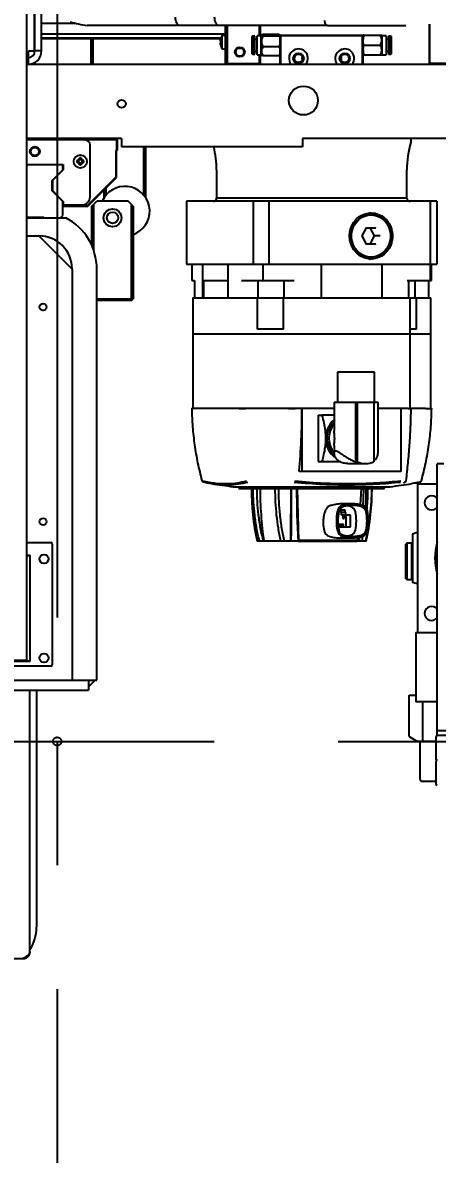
# Model space of a CAD drawing. Header units: inches. Extents: x -347369 to -260369, y 119522 to 149869.
# Drawn here: x -282351 to -282100, y 138750 to 139435 of the extents above; entities that cross this region are included whole.
import ezdxf

# ---------------------------------------------------------------- set-up
doc = ezdxf.new("R2010")
doc.units = ezdxf.units.IN
doc.header["$LTSCALE"] = 300
doc.linetypes.add('CENTRO', pattern=[2, 1.25, -0.25, 0.25, -0.25])
for name, color, linetype in [('ASSI', 254, 'CENTRO'), ('MACCHINA', 40, 'Continuous'), ('QUOTE', 7, 'Continuous')]:
    doc.layers.add(name, color=color, linetype=linetype)
doc.styles.get("Standard").update_dxf_attribs({"font": 'romans.shx'})
doc.dimstyles.new('sc1a100_pollici', dxfattribs={"dimscale": 100, "dimtxt": 3, "dimasz": 3, "dimexe": 0, "dimexo": 0, "dimgap": 1, "dimtad": 1, "dimzin": 12, "dimdsep": 46, "dimtxsty": 'Standard', "dimblk": 'CLOSEDBLANK', "dimcen": 1, "dimclrd": 253, "dimclre": 253, "dimclrt": 2, "dimadec": 0, "dimazin": 3, "dimtfac": 1, "dimtmove": 0, "dimatfit": 1, "dimldrblk": 'CLOSEDBLANK', "dimfxl": 1, "dimtolj": 1, "dimtzin": 0, "dimarcsym": 0})

# ---------------------------------------------------------------- blocks, each defined once
blk = doc.blocks.new('_ClosedBlank')
at = {"color": 0, "linetype": 'ByBlock', "lineweight": -2}
for p, q in [((-1, 0.1667), (0, 0)), ((-1, 0.1667), (-1, -0.1667)), ((0, 0), (-1, -0.1667))]:
    blk.add_line(p, q, dxfattribs=at)
blk = doc.blocks.new('*D10')
at = {"layer": 'Defpoints', "color": 0, "transparency": 16777216}
for p in [(-300380.17, 144199.66), (-282330.17, 140899.66), (-300380.17, 139125.63)]:
    blk.add_point(p, dxfattribs=at)
at = {"layer": 'QUOTE', "color": 253, "lineweight": -2, "transparency": 16777216}
for p, q in [((-300380.17, 139125.63), (-300380.17, 144199.66)), ((-282630.17, 144199.66), (-300080.17, 144199.66)), ((-282330.17, 140899.66), (-282330.17, 144199.66))]:
    blk.add_line(p, q, dxfattribs=at)
at = {"layer": 'QUOTE', "color": 253, "lineweight": -2, "transparency": 16777216, "xscale": 300, "yscale": 300, "zscale": 300, "rotation": 180}
blk.add_blockref('_ClosedBlank', (-300380.17, 144199.66), dxfattribs=at)
at = {"layer": 'QUOTE', "color": 253, "lineweight": -2, "transparency": 16777216, "xscale": 300, "yscale": 300, "zscale": 300}
blk.add_blockref('_ClosedBlank', (-282330.17, 144199.66), dxfattribs=at)
at = {"layer": 'QUOTE', "color": 2, "transparency": 16777216, "char_height": 300, "attachment_point": 5}
for s, insert in [('\\A1;18050', (-291355.17, 144449.66)), ('\\A1;[59\'-2 5/8"]', (-291355.17, 143871.08))]:
    blk.add_mtext(s, dxfattribs=dict(at, insert=insert))
blk = doc.blocks.new('A$C27be3406')
at = {"layer": 'ASSI'}
blk.add_line((0, 2250), (0, -3750), dxfattribs=at)
blk.add_circle((0, 0), 2.5, dxfattribs=at)
at = {"layer": 'MACCHINA'}
for p, q in [((-13.72, 418), (-13.72, 514)), ((-13.42, 418), (-13.42, 514)), ((-9.42, 418), (-9.42, 514)), ((-18.42, 48.5), (-18.42, 512.95)), ((-13.72, 434.86), (-13.42, 434.86)), ((-9.42, 434.86), (10.98, 434.86)), ((163.45, 433.4), (18.19, 433.4)), ((101.85, 410.37), (101.85, 433.4)), ((102.85, 433.4), (102.85, 410.37)), ((122.5, 427.25), (122.5, 433.4)), ((123, 427.25), (123, 433.4)), ((163.46, 433.4), (210.96, 433.4)), ((225, 434.26), (225, 410)), ((225.5, 410), (225.5, 434.31)), ((-13.72, 428.36), (-13.42, 428.36)), ((-13.72, 426), (-13.42, 426)), ((-13.72, 425.5), (-13.42, 425.5)), ((-9.42, 428.36), (101.85, 428.36)), ((-9.42, 426), (99.11, 426)), ((-9.42, 425.5), (98.93, 425.5)), ((20.5, 410), (20.5, 425.5)), ((21.5, 425.5), (21.5, 410)), ((101.85, 427.37), (99.85, 427.37)), ((99.85, 419.37), (99.85, 427.37)), ((118.3, 427), (118, 426.7)), ((118, 416.3), (118, 426.7)), ((119.5, 427), (118.3, 427)), ((118.3, 416), (118.3, 427)), ((119.5, 416), (119.5, 427)), ((121, 425.05), (119.5, 425.05)), ((123.5, 427.25), (121, 427.25)), ((121, 415.75), (121, 427.25)), ((123.67, 427.57), (123.5, 427.4)), ((123.5, 415.6), (123.5, 427.4)), ((134.41, 427.9), (124.53, 427.9)), ((134.41, 426.99), (124.53, 426.99)), ((135, 427.4), (134.9, 427.57)), ((135, 427.3), (135.2, 427.5)), ((135, 410), (135, 427.4)), ((135, 427.3), (185, 427.3)), ((135.2, 427.5), (135.2, 410)), ((135.2, 427.5), (184.8, 427.5)), ((184.8, 410), (184.8, 427.5)), ((184.8, 427.5), (185, 427.3)), ((185.06, 427.5), (185, 427.4)), ((185, 427.39), (185, 410)), ((185.59, 427.5), (195.47, 427.5)), ((196.5, 427.4), (196.4, 427.5)), ((196.5, 427.4), (196.5, 415.6)), ((199, 427.25), (196.5, 427.25)), ((199, 427.25), (199, 415.75)), ((200.5, 425.05), (199, 425.05)), ((201.7, 427), (200.5, 427)), ((200.5, 427), (200.5, 416)), ((202, 426.7), (201.7, 427)), ((201.7, 427), (201.7, 416)), ((202, 426.7), (202, 416.3)), ((-17.42, 410), (-17.42, 418)), ((-17.42, 418), (-13.72, 418)), ((-9.42, 418), (-13.42, 418)), ((98.68, 424.45), (98.71, 424.43)), ((98.68, 424.26), (98.93, 424.19)), ((98.68, 424.01), (98.94, 423.84)), ((98.68, 423.55), (98.92, 423.61)), ((98.68, 422.74), (98.8, 422.81)), ((98.68, 422.49), (98.72, 422.5)), ((98.68, 422.3), (98.76, 422.34)), ((99.85, 419.37), (101.85, 419.37)), ((109.52, 419.62), (111.49, 419.62)), ((134.41, 420.59), (124.53, 420.59)), ((185.59, 421.5), (195.47, 421.5)), ((118, 416.3), (118.3, 416)), ((118.3, 416), (119.5, 416)), ((119.5, 417.95), (121, 417.95)), ((121, 415.75), (123.5, 415.75)), ((122.5, 410), (122.5, 415.75)), ((123, 410), (123, 415.75)), ((123.5, 415.6), (123.67, 415.43)), ((134.41, 415.1), (124.53, 415.1)), ((134.9, 415.43), (135, 415.6)), ((185, 415.6), (185.06, 415.5)), ((195.47, 415.5), (185.59, 415.5)), ((196.4, 415.5), (196.5, 415.6)), ((196.5, 415.75), (199, 415.75)), ((199, 417.95), (200.5, 417.95)), ((200.5, 416), (201.7, 416)), ((201.7, 416), (202, 416.3)), ((-18.42, 410), (248.5, 410)), ((101.85, 410.37), (122.5, 410.37)), ((114, 410.37), (114, 410)), ((246.15, 410.37), (225.5, 410.37)), ((39, 365), (-18.42, 365)), ((-18.42, 364.5), (-3.71, 364.5)), ((16.92, 364.13), (-18.42, 364.13)), ((-3.5, 365), (-3.71, 364.5)), ((-3.71, 364.5), (-3.33, 364.13)), ((-3.5, 365), (-3, 364.5)), ((-3, 364.5), (-3.15, 364.13)), ((16, 364.5), (-3, 364.5)), ((-1, 364.5), (-1, 365)), ((16, 364.5), (16.5, 365)), ((16, 364.5), (16.15, 364.13)), ((16.33, 364.13), (16.71, 364.5)), ((16.5, 365), (16.71, 364.5)), ((16.71, 364.5), (35.29, 364.5)), ((35.5, 365), (35.29, 364.5)), ((35.29, 364.5), (36, 363.79)), ((35.5, 365), (36.5, 364)), ((36.5, 364), (36, 363.79)), ((36, 363.79), (36, 358.21)), ((36.5, 358), (36.5, 364)), ((39, 365), (39, 360)), ((248.5, 365), (148.5, 365)), ((148.5, 365), (148.5, 360)), ((214.25, 363.8), (214.25, 365)), ((19.92, 329.77), (19.92, 361.13)), ((36, 358.21), (35.5, 357.71)), ((35.5, 357.71), (35.5, 341.71)), ((36, 357.5), (35.5, 357.71)), ((36.5, 358), (36, 358.21)), ((36, 357.5), (36.5, 358)), ((36, 341.5), (36, 357.5)), ((148.5, 360), (39, 360)), ((52.5, 330.63), (52.5, 360)), ((53.5, 360), (53.5, 329.29)), ((13.42, 351.7), (11.88, 351.7)), ((13.42, 350.55), (11.88, 350.55)), ((13.42, 351.7), (12.65, 352.48)), ((13.42, 350.55), (12.65, 349.78)), ((12.97, 350.55), (12.97, 351.7)), ((13.42, 353.25), (13.42, 351.7)), ((14.57, 352.16), (13.42, 352.16)), ((13.42, 349), (13.42, 350.55)), ((14.57, 350.09), (13.42, 350.09)), ((14.57, 353.25), (14.57, 351.7)), ((14.57, 351.7), (15.35, 352.48)), ((16.12, 351.7), (14.57, 351.7)), ((14.57, 349), (14.57, 350.55)), ((14.57, 350.55), (15.35, 349.78)), ((16.12, 350.55), (14.57, 350.55)), ((15.03, 350.55), (15.03, 351.7)), ((-18.42, 349.2), (3.7, 349.2)), ((3.5, 349), (-18.42, 349)), ((-3, 339.64), (3.5, 346.14)), ((3.7, 346.06), (-2.8, 339.56)), ((3.5, 348.5), (3, 349)), ((3.5, 346.14), (3.5, 349)), ((3.7, 349.2), (3.7, 346.06)), ((96.5, 346), (96.5, 329.5)), ((211.5, 329.5), (211.5, 346)), ((-3, 333.36), (-3, 339.64)), ((-2.8, 339.56), (-2.8, 333.44)), ((35.5, 341.71), (18.29, 324.5)), ((18.5, 324), (36, 341.5)), ((36, 341.5), (35.5, 341.71)), ((3.5, 326.86), (-3, 333.36)), ((-2.8, 333.44), (3.7, 326.94)), ((28.5, 329.29), (28.5, 334)), ((29.5, 335), (29.5, 330.63)), ((96.5, 329), (211.5, 329)), ((3.5, 318.4), (3.5, 326.86)), ((18.29, 324.5), (3.5, 324.5)), ((3.5, 324), (18.5, 324)), ((3.7, 326.94), (3.7, 324.77)), ((3.7, 324.77), (14.92, 324.77)), ((18.5, 324), (18.29, 324.5)), ((21, 324), (24, 327)), ((21, 300.18), (21, 324)), ((22, 325), (22, 297.66)), ((43, 327), (24, 327)), ((46, 324), (43, 327)), ((45, 267), (45, 325)), ((46, 324), (46, 268)), ((78.32, 327), (78.32, 289)), ((229.68, 327), (78.32, 327)), ((118.82, 289), (118.82, 327)), ((128.07, 327), (128.07, 289)), ((225.85, 289), (225.85, 327)), ((229.68, 327), (229.68, 289)), ((-18.42, 317.4), (-8, 317.4)), ((-18.42, 317), (5.25, 317)), ((-8, 317.4), (-7.6, 317)), ((2.1, 317), (3.5, 318.4)), ((189.82, 319), (188.06, 319)), ((184.5, 306), (187.17, 311.01)), ((187.17, 311), (192.49, 311)), ((192, 306), (189.33, 311)), ((-18.42, 306), (-11, 306)), ((9, 286), (-11, 306)), ((184.35, 306), (184.5, 306)), ((187.17, 300.99), (184.5, 306)), ((189.33, 301), (192, 306)), ((195.44, 306), (192, 306)), ((192.49, 301), (187.17, 301)), ((78.32, 289), (229.68, 289)), ((81.46, 289), (81.46, 279)), ((88.14, 268.5), (88.14, 289)), ((103.47, 268.5), (103.47, 289)), ((124.37, 289), (124.37, 279)), ((159.66, 289), (159.66, 268.5)), ((188.06, 293), (189.82, 293)), ((196.61, 268.5), (196.61, 289)), ((225.61, 289), (225.61, 279)), ((226.54, 279), (226.54, 289)), ((9, 286), (9, 37)), ((24, 37), (24, 286)), ((81.46, 279), (83.12, 279)), ((83.05, 279), (83.05, 268.5)), ((88.14, 279), (103.47, 279)), ((88.61, 279), (88.61, 268.5)), ((111.5, 279), (143.29, 279)), ((121.58, 268.5), (121.58, 279)), ((137.24, 268.5), (137.24, 279)), ((211.72, 279), (226.54, 279)), ((212.74, 268.5), (212.74, 279)), ((216.68, 268.5), (216.68, 279)), ((224.95, 268.5), (224.95, 279)), ((24, 268), (46, 268)), ((45, 267), (46, 268)), ((82.02, 268.5), (82.02, 201.5)), ((82.02, 268.5), (225.98, 268.5)), ((121.27, 249.5), (121.27, 268.5)), ((136.98, 249.5), (136.98, 268.5)), ((213.55, 201.5), (213.55, 268.5)), ((217.37, 249.5), (217.37, 268.5)), ((225.98, 201.5), (225.98, 268.5)), ((45, 267), (24, 267)), ((136.98, 249.5), (121.27, 249.5)), ((217.37, 249.5), (213.55, 249.5)), ((225.98, 246.5), (82.02, 246.5)), ((169.69, 223.55), (169.69, 205.35)), ((192.09, 223.55), (169.69, 223.55)), ((192.09, 205.35), (192.09, 223.55)), ((167.64, 201.5), (81.63, 201.5)), ((148.11, 201.5), (148.11, 163.5)), ((167.64, 205.35), (167.64, 187.81)), ((167.64, 205.35), (194.14, 205.35)), ((180.43, 205.35), (180.43, 169.28)), ((181.52, 205.35), (181.52, 169.28)), ((191.68, 205.35), (191.68, 169.28)), ((194.14, 174.34), (194.14, 205.35)), ((210.46, 201.5), (194.14, 201.5)), ((208.15, 163.5), (208.15, 201.5)), ((212.31, 201.5), (210.48, 201.5)), ((222.9, 201.5), (214.38, 201.5)), ((222.91, 201.5), (224.75, 201.5)), ((157.81, 197.5), (157.81, 169.5)), ((157.81, 197.5), (160.19, 197.5)), ((167.64, 179.18), (167.64, 174.37)), ((157.81, 169.5), (160.19, 169.5)), ((175.82, 168.25), (186.6, 168.25)), ((180.43, 169.28), (181.52, 169.28)), ((234, 168), (230, 168)), ((230, 3.5), (230, 168)), ((208.15, 163.5), (146.41, 163.5)), ((88.44, 157.14), (88.69, 157.02)), ((91, 156.53), (91.77, 156.37)), ((106.5, 154.2), (201.5, 154.2)), ((110, 154.2), (110, 153.2)), ((110, 153.2), (198, 153.2)), ((145.3, 153.2), (146, 121.2)), ((183.99, 153.2), (183.25, 143.31)), ((198, 153.2), (198, 154.2)), ((209.51, 156.62), (210.09, 156.83)), ((219.31, 157.02), (214.67, 156.22)), ((216.23, 156.37), (217, 156.53)), ((218, 156), (218, 66)), ((218, 156), (230, 156)), ((174.28, 140), (170.69, 140)), ((171.59, 138.5), (171.59, 140)), ((174.7, 138.5), (171.59, 138.5)), ((172.01, 137), (172.01, 138.5)), ((178.62, 143.85), (172.26, 143.85)), ((174.28, 138.5), (174.28, 140)), ((174.7, 137), (174.7, 138.5)), ((169.85, 131.5), (173.18, 131.5)), ((170.23, 131.5), (170.23, 130)), ((170.65, 130), (170.65, 131.5)), ((171.08, 131.5), (171.08, 130)), ((171.5, 130), (171.5, 131.5)), ((171.92, 131.5), (171.92, 130)), ((177.44, 137), (172.01, 137)), ((172.34, 130), (172.34, 131.5)), ((172.76, 131.5), (172.76, 130)), ((172.86, 137), (172.86, 135)), ((172.86, 135), (173.65, 135)), ((173.18, 130), (173.18, 131.5)), ((173.39, 137), (173.39, 135)), ((173.65, 135), (173.65, 137)), ((174.75, 130), (174.75, 137)), ((177.44, 130), (177.44, 137)), ((170.01, 130), (177.44, 130)), ((181.74, 123.4), (181.58, 121.2)), ((182.88, 123.61), (182.44, 121.2)), ((184.47, 121.2), (184.9, 124.22)), ((215, 125.7), (215, 96.3)), ((-18.42, 120.5), (-3.92, 120.5)), ((-2.92, 119.5), (-2.92, 46.5)), ((124.97, 121.2), (121, 121.2)), ((145.75, 121.2), (125.03, 121.2)), ((145.75, 121.2), (146, 121.2)), ((146.02, 121.7), (146, 121.2)), ((146, 121.2), (181.58, 121.2)), ((181.6, 121.7), (146.02, 121.7)), ((171.29, 123.15), (178.62, 123.15)), ((181.58, 121.2), (181.6, 121.7)), ((181.58, 121.2), (181.58, 121.7)), ((182.44, 121.2), (181.58, 121.2)), ((187, 121.2), (182.44, 121.2)), ((211.5, 120), (211, 119.5)), ((211, 98.5), (211, 119.5)), ((214.5, 120), (211.5, 120)), ((211.5, 120), (211.5, 98)), ((215, 119.5), (214.5, 120)), ((214.5, 98), (214.5, 120)), ((-16.42, 112.5), (-18.42, 112.5)), ((-16.42, 48.5), (-16.42, 112.5)), ((211, 98.5), (211.5, 98)), ((211.5, 98), (214.5, 98)), ((214.5, 98), (215, 98.5)), ((217, 66), (217, 24)), ((217, 66), (230, 66)), ((-18.42, 48.95), (-147.42, 48.95)), ((-29.42, 48.5), (-16.42, 48.5)), ((-3.92, 45.5), (-161.92, 45.5)), ((-366, 37), (24, 37)), ((19, 37), (19, 31)), ((19, 33), (23, 37)), ((-361, 31), (19, 31)), ((-16.5, -127.5), (-16.5, 31)), ((-12.5, 31), (-12.5, -112.5)), ((213, 28), (217, 28)), ((213, 2.89), (213, 28)), ((230, 24), (217, 24)), ((221, 24), (221, 0)), ((213, 2.89), (218, 0)), ((229, 0), (218, 0)), ((219.5, 0), (219.5, -22.9)), ((229, 2.5), (229, -10.5)), ((230, 6.5), (290, 6.5)), ((290, 3.5), (230, 3.5)), ((229, -12.5), (229, -25.5)), ((-37, -131.5), (-20.5, -131.5))]:
    blk.add_line(p, q, dxfattribs=at)
at = {"layer": 'MACCHINA', "flags": 128}
for points in [[(74.14, 433.4), (73.65, 433.5), (73.18, 433.78), (72.75, 434.24), (72.37, 434.86), (72.06, 435.62), (71.83, 436.49), (71.68, 437.42), (71.64, 438.4)], [(97.78, 433.4), (97.29, 433.5), (96.82, 433.78), (96.39, 434.24), (96.01, 434.86), (95.7, 435.62), (95.47, 436.49), (95.33, 437.42), (95.28, 438.4)], [(98.72, 424.25), (98.71, 424.15), (98.68, 424.01)], [(98.71, 422.32), (98.7, 422.38), (98.68, 422.49)], [(176.96, 306), (177.13, 308.25), (177.63, 310.43), (178.44, 312.51), (179.56, 314.41), (180.94, 316.1), (182.55, 317.52), (184.35, 318.65), (186.3, 319.45), (188.34, 319.9), (190.42, 319.99), (192.48, 319.72), (194.48, 319.09), (196.36, 318.12), (198.08, 316.84), (199.58, 315.28), (200.83, 313.48), (201.79, 311.49), (202.45, 309.35), (202.79, 307.13), (202.79, 304.87), (202.45, 302.65), (201.79, 300.51), (200.83, 298.52), (199.58, 296.72), (198.08, 295.16), (196.36, 293.88), (194.48, 292.91), (192.48, 292.28), (190.42, 292.01), (188.34, 292.1), (186.3, 292.55), (184.35, 293.35), (182.55, 294.48), (180.94, 295.9), (179.56, 297.59), (178.44, 299.49), (177.63, 301.57), (177.13, 303.75), (176.96, 306)], [(189.82, 319), (187.84, 318.82), (185.92, 318.3), (184.1, 317.43), (182.44, 316.26), (180.98, 314.8), (179.76, 313.11), (178.82, 311.22), (178.18, 309.19), (177.85, 307.07), (177.85, 304.93), (178.18, 302.81), (178.82, 300.78), (179.76, 298.89), (180.98, 297.2), (182.44, 295.74), (184.1, 294.57), (185.92, 293.7), (187.84, 293.18), (189.82, 293), (191.8, 293.18), (193.72, 293.7), (195.54, 294.57), (197.2, 295.74), (198.66, 297.2), (199.87, 298.89), (200.82, 300.78), (201.46, 302.81), (201.79, 304.93), (201.79, 307.07), (201.46, 309.19), (200.82, 311.22), (199.87, 313.11), (198.66, 314.8), (197.2, 316.26), (195.54, 317.43), (193.72, 318.3), (191.8, 318.82), (189.82, 319)], [(189.9, 318.8), (191.89, 318.62), (193.83, 318.07), (195.66, 317.17), (197.32, 315.96), (198.77, 314.46), (199.97, 312.71), (200.87, 310.77), (201.46, 308.7), (201.71, 306.54), (201.63, 304.37), (201.2, 302.25), (200.45, 300.24), (199.4, 298.39), (198.08, 296.76), (196.52, 295.4), (194.77, 294.34), (192.88, 293.61), (190.9, 293.25), (188.89, 293.25), (186.92, 293.61), (185.02, 294.34), (183.27, 295.4), (181.71, 296.76), (180.39, 298.39), (179.34, 300.24), (178.59, 302.25), (178.17, 304.37), (178.08, 306.54), (178.34, 308.7), (178.92, 310.77), (179.83, 312.71), (181.02, 314.46), (182.47, 315.96), (184.13, 317.17), (185.96, 318.07), (187.9, 318.62), (189.9, 318.8)], [(46, 306.86), (46.21, 306.93), (48.29, 307.89)], [(144.88, 153.2), (144.89, 149.17), (144.93, 145.14), (145, 141.12), (145.09, 137.1), (145.22, 133.1), (145.37, 129.12), (145.55, 125.15), (145.75, 121.2)], [(178.02, 141.94), (176.58, 142.34), (175.4, 142.58)], [(175.4, 124.42), (176.58, 124.66), (178.02, 125.06)], [(215, 125.7), (217.23, 126.43), (218, 126.72)], [(218, 95.28), (217.23, 95.57), (215, 96.3)]]:
    blk.add_lwpolyline(points, dxfattribs=at)
at = {"layer": 'MACCHINA'}
for centre, radius in [((110.5, 417.37), 2.96), ((110.5, 417.37), 2.46), ((146, 413.5), 3.15), ((146, 413.5), 3), ((146, 413.5), 2.5), ((174, 413.5), 3.15), ((174, 413.5), 3), ((174, 413.5), 2.5), ((149, 388), 8.75), ((39, 386), 2.5), ((-13.5, 357.13), 2.96), ((-13.5, 357.13), 2.46), ((14, 351.13), 4), ((33.5, 317), 5.4), ((33.5, 317), 3.4), ((-8.5, 263), 2.1), ((-8.5, 133), 2.1), ((-7.92, 110.5), 2.75), ((-7.92, 50.5), 2.75)]:
    blk.add_circle(centre, radius, dxfattribs=at)
for centre, radius, start, end in [((32.87, 524.58), 92.35, 254.2364, 260.85748), ((105.95, 423.23), 7.34, 164.95267, 171.96082), ((102.86, 423.73), 4.23, 160.58368, 170.24182), ((104.64, 423.59), 6.02, 167.66043, 171.78959), ((105.62, 423.37), 7.03, 145.29195, 167.66181), ((-17.42, 418), 8, 270, 0), ((-17.42, 418), 4, 270, 0), ((100.09, 423.75), 1.49, 139.41624, 159.95568), ((102.08, 422.74), 3.49, 160.13648, 166.68392), ((100.09, 422.68), 1.49, 139.41624, 159.95568), ((99.91, 423.98), 1.29, 199.33387, 207.89208), ((102.26, 424.05), 3.68, 193.44538, 202.51666), ((104.67, 423.6), 6.05, 188.22386, 199.03336), ((98.95, 423.01), 0.378, 226.26726, 257.48177), ((104.67, 423.16), 6.05, 188.22386, 199.03336), ((105.62, 423.37), 7.03, 192.33819, 214.70805), ((105.55, 424.19), 6.62, 175.39648, 184.60352), ((100.08, 421.41), 1.15, 168.92374, 191.07626), ((146, 413.5), 5.75, 322.50475, 217.54146), ((174, 413.5), 5.75, 322.50475, 217.54146), ((16.92, 361.13), 3, 0, 90), ((210.25, 363.8), 4, 342.43778, 0), ((41.5, 346), 55, 0, 14.74665), ((266.5, 346), 55, 162.43778, 180), ((27.4, 351.13), 15.53, 177.87859, 182.12141), ((23.24, 357.78), 11.85, 206.61519, 210.89078), ((7.34, 341.89), 11.85, 59.10922, 63.38481), ((23.24, 344.47), 11.85, 149.10922, 153.38481), ((7.34, 360.37), 11.85, 296.61519, 300.89078), ((14, 337.73), 15.53, 87.87859, 92.12141), ((20.66, 341.89), 11.85, 116.61519, 120.89078), ((20.66, 360.37), 11.85, 239.10922, 243.38481), ((4.76, 357.78), 11.85, 329.10922, 333.38481), ((4.76, 344.47), 11.85, 26.61519, 30.89078), ((0.6, 351.13), 15.53, 357.87859, 2.12141), ((14, 364.53), 15.53, 267.87859, 272.12141), ((41, 321), 15, 299.09442, 156.42182), ((14.92, 329.77), 5, 270, 0), ((94.5, 329), 2, 270, 0), ((97, 329.5), 0.5, 180, 270), ((211, 329.5), 0.5, 270, 0), ((213.5, 329), 2, 180, 270), ((-11, 286), 35, 0, 62.33955), ((188.08, 307.72), 11.28, 90.10672, 118.46547), ((187.9, 307.67), 12.34, 53.90463, 85.19148), ((-11, 286), 20, 0, 90), ((188.08, 304.28), 11.28, 241.53453, 269.89328), ((187.92, 304.3), 12.3, 274.75796, 306.14593), ((-273.83, 201.33), 421.94, 354.85654, 0.02353), ((176.75, 183.67), 14.34, 129.40792, 180.67694), ((177.84, 183.5), 14.69, 133.93134, 227.6402), ((178.19, 183.5), 13.73, 140.18234, 219.81766), ((176.67, 183.31), 14.27, 179.24121, 234.89368), ((186.6, 181.35), 13.1, 247.17964, 292.82036), ((154, 531.22), 380, 260.80889, 262.81924), ((265.54, 153.2), 148.04, 180, 192.48383), ((13.8, 153.2), 171.66, 356.5046, 0.00053), ((42.46, 153.2), 148.04, 347.51617, 0), ((154, 531.22), 380, 277.18076, 279.19067), ((226.5, 144.5), 4.25, 34.56032, 325.43968), ((195.93, 133.5), 27.01, 167.48246, 192.51754), ((174.17, 138.52), 4.68, 110.17599, 169.6824), ((195.6, 133.5), 25.83, 167.48246, 192.51754), ((174.07, 138.43), 3.74, 110.17599, 169.6824), ((178.62, 123.86), 19.99, 72.33697, 107.66303), ((178.62, 123.57), 19.28, 72.33697, 107.66303), ((176.73, 138.43), 3.74, 10.3176, 69.82401), ((155.2, 133.5), 25.83, 347.48246, 12.51754), ((183.18, 138.43), 3.74, 10.3176, 69.82401), ((183.08, 138.52), 4.68, 10.3176, 69.82401), ((161.65, 133.5), 25.83, 347.48246, 12.51754), ((161.31, 133.5), 27.01, 347.48246, 12.51754), ((174.17, 128.48), 4.68, 190.3176, 249.82401), ((174.07, 128.57), 3.74, 190.3176, 249.82401), ((178.62, 143.14), 19.99, 252.33697, 287.66303), ((178.62, 143.43), 19.28, 252.33697, 287.66303), ((176.73, 128.57), 3.74, 290.17599, 349.6824), ((183.18, 128.57), 3.74, 290.17599, 349.6824), ((183.08, 128.48), 4.68, 290.17599, 349.6824), ((-3.92, 119.5), 1, 0, 90), ((260, 111), 31.5, 162.24721, 197.75279), ((226.5, 77.5), 4.25, 34.56032, 325.44003), ((-3.92, 46.5), 1, 270, 0), ((230, 2.5), 1, 90, 180), ((230, -10.5), 1, 180, 270), ((230, -12.5), 1, 90, 180), ((220.6, -22.9), 1.1, 180, 270), ((230, -25.5), 1, 180, 270), ((-37.5, -112.5), 25, 327.14012, 0)]:
    blk.add_arc(centre, radius, start, end, dxfattribs=at)
for centre, major_axis, start_param, end_param in [((187.05, 311.2), (-0.118, 0.197), 3.313803, 4.540178), ((192.59, 311.2), (0.118, 0.197), 3.313803, 4.8846), ((187.05, 300.8), (0.118, 0.197), 4.8846, 6.110975), ((192.59, 300.8), (-0.118, 0.197), 4.540178, 6.110975)]:
    blk.add_ellipse(centre, major_axis=major_axis, ratio=0.289907, start_param=start_param, end_param=end_param, dxfattribs=at)
for points, knots in [([(163.46, 433.4), (163.29, 433.43), (162.96, 433.5), (162.51, 434.02), (162.17, 434.78), (161.99, 435.62), (161.97, 436.18), (161.96, 436.4)], [0, 0, 0, 0, 0.21457, 0.429124, 0.644045, 0.859046, 1, 1, 1, 1]), ([(124.53, 427.9), (124.31, 427.84), (123.87, 427.71), (123.5, 427.48), (123.72, 427.23), (124.28, 427.06), (124.53, 426.99)], [0, 0, 0, 0, 0.216461, 0.440323, 0.75191, 1, 1, 1, 1]), ([(124.53, 426.99), (124.31, 426.55), (123.87, 425.66), (123.5, 424.01), (123.72, 422.23), (124.28, 421.09), (124.53, 420.59)], [0, 0, 0, 0, 0.216461, 0.440323, 0.75191, 1, 1, 1, 1]), ([(134.41, 427.9), (134.56, 427.82), (134.87, 427.66), (135.04, 427.35), (134.65, 427.13), (134.41, 426.99)], [0, 0, 0, 0, 0.264874, 0.535491, 1, 1, 1, 1]), ([(134.41, 426.99), (134.56, 426.44), (134.87, 425.31), (135.04, 423.14), (134.65, 421.58), (134.41, 420.59)], [0, 0, 0, 0, 0.264874, 0.535491, 1, 1, 1, 1]), ([(185.59, 421.5), (185.44, 422.02), (185.13, 423.07), (184.96, 425.11), (185.35, 426.58), (185.59, 427.5)], [0, 0, 0, 0, 0.264874, 0.535491, 1, 1, 1, 1]), ([(185.59, 427.5), (185.43, 427.5), (185.13, 427.5), (185.09, 427.5), (185.08, 427.5)], [0, 0, 0, 0, 0.529224, 1, 1, 1, 1]), ([(185.59, 427.5), (185.43, 426.98), (185.16, 426.15), (185.13, 425.29), (185.11, 424.96)], [0, 0, 0, 0, 0.625128, 1, 1, 1, 1]), ([(195.47, 421.5), (195.69, 421.91), (196.13, 422.75), (196.5, 424.3), (196.28, 425.96), (195.72, 427.03), (195.47, 427.5)], [0, 0, 0, 0, 0.216461, 0.440323, 0.75191, 1, 1, 1, 1]), ([(195.47, 427.5), (195.68, 427.5), (196.1, 427.5), (196.45, 427.5), (196.36, 427.5), (196.34, 427.5)], [0, 0, 0, 0, 0.433535, 0.881893, 1, 1, 1, 1]), ([(124.53, 420.59), (124.31, 420.21), (123.87, 419.45), (123.5, 418.03), (123.72, 416.5), (124.28, 415.53), (124.53, 415.1)], [0, 0, 0, 0, 0.216461, 0.440323, 0.75191, 1, 1, 1, 1]), ([(134.41, 420.59), (134.56, 420.11), (134.87, 419.15), (135.04, 417.28), (134.65, 415.94), (134.41, 415.1)], [0, 0, 0, 0, 0.264874, 0.535491, 1, 1, 1, 1]), ([(185.59, 415.5), (185.44, 416.02), (185.13, 417.07), (184.96, 419.11), (185.35, 420.58), (185.59, 421.5)], [0, 0, 0, 0, 0.2648736, 0.5354915, 1, 1, 1, 1]), ([(185.11, 418.96), (185.09, 418.74), (184.97, 417.57), (185.32, 416.42), (185.59, 415.5)], [0, 0, 0, 0, 0.193963, 1, 1, 1, 1]), ([(195.47, 415.5), (195.69, 415.91), (196.13, 416.75), (196.5, 418.3), (196.28, 419.96), (195.72, 421.03), (195.47, 421.5)], [0, 0, 0, 0, 0.216461, 0.440323, 0.75191, 1, 1, 1, 1]), ([(124.53, 415.1), (124.3, 415.16), (123.89, 415.27), (123.75, 415.39), (123.69, 415.45)], [0, 0, 0, 0, 0.5556163, 1, 1, 1, 1]), ([(134.41, 415.1), (134.57, 415.18), (134.82, 415.29), (134.86, 415.41), (134.87, 415.45)], [0, 0, 0, 0, 0.684897, 1, 1, 1, 1]), ([(148.34, 414.38), (148.33, 414.36), (148.25, 414.25), (148.14, 413.98), (148.07, 413.56), (148.11, 413.12), (148.22, 412.81), (148.31, 412.66), (148.34, 412.62)], [0, 0, 0, 0, 0.039853, 0.236785, 0.469833, 0.696126, 0.916526, 1, 1, 1, 1]), ([(171.66, 414.38), (171.67, 414.36), (171.75, 414.25), (171.86, 413.98), (171.93, 413.56), (171.89, 413.12), (171.78, 412.81), (171.69, 412.66), (171.66, 412.62)], [0, 0, 0, 0, 0.039853, 0.236785, 0.469833, 0.696126, 0.916526, 1, 1, 1, 1]), ([(185.08, 415.5), (185.07, 415.5), (184.98, 415.5), (185.3, 415.5), (185.59, 415.5)], [0, 0, 0, 0, 0.06905, 1, 1, 1, 1]), ([(196.34, 415.5), (196.31, 415.5), (196.26, 415.5), (195.73, 415.5), (195.47, 415.5)], [0, 0, 0, 0, 0.50452, 1, 1, 1, 1]), ([(81.4, 201.5), (81.53, 197.82), (81.77, 190.46), (83.03, 179.47), (84.86, 168.56), (86.65, 161.43), (87.55, 157.86)], [0, 0, 0, 0, 0.249861, 0.499779, 0.749856, 1, 1, 1, 1]), ([(81.45, 201.5), (81.44, 201.5), (81.41, 201.5), (81.55, 201.5), (81.63, 201.5)], [0, 0, 0, 0, 0.439327, 1, 1, 1, 1]), ([(109.98, 201.5), (110.14, 201.5), (110.46, 201.5), (111.28, 201.5), (112.24, 201.5), (113.16, 201.5), (113.69, 201.5), (113.9, 201.5)], [0, 0, 0, 0, 0.214551, 0.429083, 0.64402, 0.859042, 1, 1, 1, 1]), ([(140.03, 201.5), (140.19, 201.5), (140.51, 201.5), (141.34, 201.5), (142.3, 201.5), (143.22, 201.5), (143.74, 201.5), (143.95, 201.5)], [0, 0, 0, 0, 0.214554, 0.429093, 0.644016, 0.859029, 1, 1, 1, 1]), ([(211.14, 157.87), (211.56, 161.42), (212.39, 168.52), (213.27, 179.4), (213.9, 190.41), (214.07, 197.8), (214.16, 201.5)], [0, 0, 0, 0, 0.249729, 0.499617, 0.749733, 1, 1, 1, 1]), ([(212.31, 201.5), (212.61, 201.5), (213.21, 201.5), (213.83, 201.5), (214.15, 201.5), (214.13, 201.5), (214.12, 201.5)], [0, 0, 0, 0, 0.285428, 0.570832, 0.856779, 1, 1, 1, 1]), ([(220.45, 157.86), (221.35, 161.43), (223.14, 168.56), (224.97, 179.47), (226.23, 190.46), (226.47, 197.82), (226.6, 201.5)], [0, 0, 0, 0, 0.250144, 0.500221, 0.750139, 1, 1, 1, 1]), ([(224.75, 201.5), (225.05, 201.5), (225.64, 201.5), (226.26, 201.5), (226.59, 201.5), (226.56, 201.5), (226.55, 201.5)], [0, 0, 0, 0, 0.28662, 0.573219, 0.860334, 1, 1, 1, 1]), ([(160.19, 197.5), (160.6, 195.89), (161.23, 193.46), (161.89, 189.93), (162.31, 186.9), (162.37, 184.7), (162.41, 183.5)], [0, 0, 0, 0, 0.377562, 0.571739, 0.76553, 1, 1, 1, 1]), ([(167.64, 197.5), (166.86, 197.5), (164.34, 197.5), (161.88, 197.5), (160.19, 197.5)], [0, 0, 0, 0, 0.310482, 1, 1, 1, 1]), ([(167.69, 179.18), (167.68, 179.48), (167.64, 180.22), (167.78, 181.4), (167.89, 182.61), (167.91, 183.65), (167.85, 184.95), (167.67, 186.35), (167.68, 187.34), (167.69, 187.81)], [0, 0, 0, 0, 0.120703, 0.304542, 0.427079, 0.514345, 0.601627, 0.81193, 1, 1, 1, 1]), ([(162.41, 183.5), (162.41, 183.31), (162.4, 182.29), (162.3, 180.42), (161.94, 177.25), (161.24, 173.55), (160.54, 170.86), (160.19, 169.5)], [0, 0, 0, 0, 0.0367973, 0.1990761, 0.365635, 0.6795549, 1, 1, 1, 1]), ([(175.83, 168.28), (175.44, 168.28), (174.01, 168.28), (171.8, 168.86), (169.85, 170.03), (168.61, 171.41), (167.9, 172.76), (167.58, 174.15), (167.69, 175.34), (168.28, 176.05), (169.42, 175.87), (170.96, 174.84), (172.77, 173.49), (174.73, 172.12), (176.97, 170.77), (178.93, 169.83), (180.12, 169.39), (180.43, 169.28)], [0, 0, 0, 0, 0.032212, 0.119082, 0.210519, 0.278474, 0.348378, 0.417695, 0.48914, 0.552711, 0.616755, 0.695368, 0.762535, 0.831491, 0.901972, 0.974735, 1, 1, 1, 1]), ([(191.68, 170), (191.79, 170.07), (192.39, 170.46), (193.11, 171.36), (193.8, 172.59), (194.16, 173.67), (194.08, 174.18), (194.06, 174.34)], [0, 0, 0, 0, 0.0604825, 0.3371399, 0.6043142, 0.877024, 1, 1, 1, 1]), ([(160.19, 169.5), (162.08, 169.5), (164.96, 169.5), (168.6, 169.5), (170.29, 169.5), (170.99, 169.5)], [0, 0, 0, 0, 0.532508, 0.806373, 1, 1, 1, 1]), ([(87.55, 157.86), (87.59, 157.76), (87.66, 157.58), (87.91, 157.35), (88.23, 157.15), (88.5, 157.07), (88.63, 157.03)], [0, 0, 0, 0, 0.263556, 0.518485, 0.764, 1, 1, 1, 1]), ([(87.97, 157.74), (90.59, 157.21), (95.81, 156.15), (102.8, 155.94), (109.05, 156.44), (112.72, 157.31), (114.55, 157.74)], [0, 0, 0, 0, 0.279994, 0.559987, 0.779994, 1, 1, 1, 1]), ([(143.82, 157.74), (149.74, 157.2), (160.3, 156.23), (170.98, 156.11), (175.69, 156.05)], [0, 0, 0, 0, 0.559988, 1, 1, 1, 1]), ([(175.69, 156.05), (181.69, 156.14), (192.41, 156.3), (203.18, 157.3), (207.92, 157.74)], [0, 0, 0, 0, 0.559987, 1, 1, 1, 1]), ([(210.3, 156.93), (210.53, 157.08), (210.99, 157.39), (211.09, 157.71), (211.14, 157.87)], [0, 0, 0, 0, 0.493105, 1, 1, 1, 1]), ([(219.37, 157.03), (219.5, 157.07), (219.77, 157.15), (220.09, 157.35), (220.34, 157.58), (220.41, 157.76), (220.45, 157.86)], [0, 0, 0, 0, 0.236, 0.481515, 0.736444, 1, 1, 1, 1]), ([(88.43, 157.11), (88.98, 156.98), (89.84, 156.76), (90.7, 156.59), (91, 156.53)], [0, 0, 0, 0, 0.647028, 1, 1, 1, 1]), ([(91.05, 156.61), (92.88, 156.25), (97.32, 155.38), (103.56, 155.24), (109.83, 155.73), (113.5, 156.59), (115.34, 157.02)], [0, 0, 0, 0, 0.213652, 0.519444, 0.759722, 1, 1, 1, 1]), ([(122.35, 121.2), (121.77, 123.81), (120.6, 129.02), (119.45, 137), (118.7, 145.06), (118.61, 150.49), (118.56, 153.2)], [0, 0, 0, 0, 0.248179, 0.496365, 0.748182, 1, 1, 1, 1]), ([(120.72, 153.2), (120.76, 150.53), (120.85, 145.18), (121.61, 137.15), (122.78, 129.13), (124, 123.84), (124.61, 121.2)], [0, 0, 0, 0, 0.248105, 0.496208, 0.748108, 1, 1, 1, 1]), ([(122.78, 153.2), (122.8, 150.53), (122.85, 145.18), (123.29, 137.15), (123.97, 129.14), (124.68, 123.85), (125.03, 121.2)], [0, 0, 0, 0, 0.248207, 0.496412, 0.748209, 1, 1, 1, 1]), ([(135.28, 121.2), (134.77, 123.81), (133.74, 129.02), (132.74, 137), (132.08, 145.06), (132, 150.49), (131.96, 153.2)], [0, 0, 0, 0, 0.248179, 0.496365, 0.748182, 1, 1, 1, 1]), ([(133.85, 153.2), (133.89, 150.53), (133.97, 145.18), (134.63, 137.15), (135.66, 129.13), (136.72, 123.84), (137.25, 121.2)], [0, 0, 0, 0, 0.248105, 0.496208, 0.748108, 1, 1, 1, 1]), ([(141.31, 121.2), (141.34, 123.8), (141.41, 129.01), (141.47, 136.99), (141.51, 145.06), (141.51, 150.49), (141.52, 153.2)], [0, 0, 0, 0, 0.248069, 0.496145, 0.748071, 1, 1, 1, 1]), ([(141.63, 153.2), (141.63, 150.53), (141.62, 145.18), (141.58, 137.15), (141.52, 129.14), (141.46, 123.85), (141.43, 121.2)], [0, 0, 0, 0, 0.248207, 0.496412, 0.748209, 1, 1, 1, 1]), ([(143.43, 157.02), (149.35, 156.48), (159.94, 155.52), (170.66, 155.39), (175.38, 155.34)], [0, 0, 0, 0, 0.559988, 1, 1, 1, 1]), ([(175.38, 155.34), (181.39, 155.43), (192.14, 155.58), (202.94, 156.58), (207.69, 157.02)], [0, 0, 0, 0, 0.559987, 1, 1, 1, 1]), ([(190.16, 153.2), (190.12, 150.53), (190.03, 145.18), (189.31, 137.15), (188.19, 129.14), (187.04, 123.85), (186.46, 121.2)], [0, 0, 0, 0, 0.248207, 0.496412, 0.748209, 1, 1, 1, 1]), ([(186.66, 141.42), (186.74, 142.64), (187, 146.55), (187.02, 150.49), (187.04, 153.2)], [0, 0, 0, 0, 0.310565, 1, 1, 1, 1]), ([(187.37, 140.09), (187.54, 141.75), (187.98, 146.1), (188.02, 150.48), (188.05, 153.2)], [0, 0, 0, 0, 0.3801, 1, 1, 1, 1]), ([(210.29, 156.95), (210.26, 156.91), (210.2, 156.86), (210.12, 156.84), (210.09, 156.84)], [0, 0, 0, 0, 0.580492, 1, 1, 1, 1]), ([(217, 156.53), (217.3, 156.59), (218.11, 156.75), (218.92, 156.95), (219.43, 157.08)], [0, 0, 0, 0, 0.374218, 1, 1, 1, 1]), ([(162.06, 139.35), (161.74, 138.18), (161.09, 135.8), (160.8, 131.82), (161.24, 129.12), (161.47, 127.65)], [0, 0, 0, 0, 0.306532, 0.621702, 1, 1, 1, 1]), ([(165.74, 142.91), (165.21, 142.7), (164.14, 142.28), (162.79, 141.02), (162.3, 139.91), (162.06, 139.35)], [0, 0, 0, 0, 0.331255, 0.662328, 1, 1, 1, 1]), ([(172.26, 143.84), (171.26, 143.81), (169.15, 143.74), (166.91, 143.19), (165.74, 142.91)], [0, 0, 0, 0, 0.479918, 1, 1, 1, 1]), ([(161.47, 127.65), (161.64, 127.13), (161.98, 126.11), (163.09, 124.91), (164.12, 124.31), (164.73, 124.13), (164.84, 124.09)], [0, 0, 0, 0, 0.307398, 0.614421, 0.930852, 1, 1, 1, 1]), ([(164.84, 124.09), (165.97, 123.81), (168.18, 123.26), (170.27, 123.2), (171.29, 123.17)], [0, 0, 0, 0, 0.512007, 1, 1, 1, 1]), ([(-18.42, 111.5), (-18.41, 111.59), (-18.4, 111.8), (-18.26, 112.07), (-18.04, 112.31), (-17.75, 112.47), (-17.53, 112.49), (-17.42, 112.5)], [0, 0, 0, 0, 0.146754, 0.316126, 0.510248, 0.757793, 1, 1, 1, 1]), ([(-17.42, 48.5), (-17.56, 48.52), (-17.84, 48.55), (-18.15, 48.78), (-18.33, 49.05), (-18.41, 49.27), (-18.42, 49.43), (-18.42, 49.5)], [0, 0, 0, 0, 0.31012, 0.616121, 0.758896, 0.886022, 1, 1, 1, 1]), ([(220.64, -24), (220.67, -24), (220.73, -24), (221.61, -24), (223.02, -24), (224.86, -24), (226.78, -24), (228.3, -24), (229, -24)], [0, 0, 0, 0, 0.1618064, 0.3560259, 0.5556905, 0.7117994, 0.8678887, 1, 1, 1, 1]), ([(-20.5, -131.5), (-20.03, -131.45), (-19.1, -131.36), (-17.87, -130.62), (-16.97, -129.54), (-16.55, -128.42), (-16.51, -127.73), (-16.5, -127.5)], [0, 0, 0, 0, 0.222435, 0.444898, 0.66736, 0.889822, 1, 1, 1, 1])]:
    blk.add_open_spline(points, degree=3, knots=knots, dxfattribs=at)
blk.add_open_spline([(-16.5, -127.5), (-16.56, -127.83), (-16.68, -128.5), (-17.61, -129.5), (-18.93, -130.5), (-19.98, -131.17), (-20.5, -131.5)], degree=3, dxfattribs=at)

msp = doc.modelspace()

# ---------------------------------------------------------------- linework, layer by layer
at = {"layer": 'ASSI'}
msp.add_line((-300610.166, 138999.656), (-262190.132, 138999.656), dxfattribs=at)

# ---------------------------------------------------------------- block references
at = {"layer": 'QUOTE'}
msp.add_blockref('A$C27be3406', (-282330.166, 138999.656), dxfattribs=at)

# ---------------------------------------------------------------- dimensions: what is measured, and where the dimension line sits
dim = msp.add_linear_dim(base=(-300380.167, 144199.656), p1=(-282330.166, 140899.656), p2=(-300380.167, 139125.625), dimstyle='sc1a100_pollici', override={"dimpost": '\\X'}, dxfattribs=at)
dim.commit()
dim.dimension.update_dxf_attribs({"geometry": '*D10', "text_midpoint": (-291355.166, 144199.656), "dimtype": 160})

doc.saveas('drawing.dxf')
